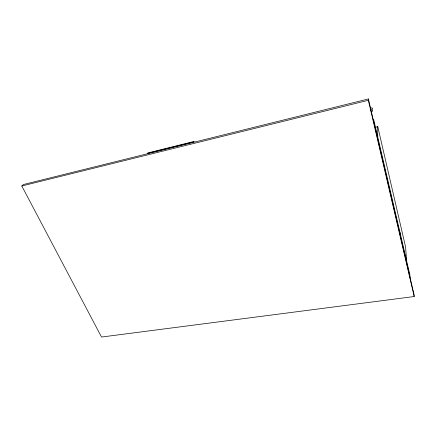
<?xml version="1.0" encoding="UTF-8"?>
<svg xmlns="http://www.w3.org/2000/svg" width="436" height="436" viewBox="0 0 436 436"><rect width="100%" height="100%" fill="white"/><g stroke="black" fill="none" stroke-linecap="round" stroke-linejoin="round"><path stroke-width="0.65" d="M373.657 121.475L373.685 119.529L409.845 274.729L410.069 277.509M414.2 296.535L368.349 100.285L368.404 98.956L23.435 184.532L21.8 185.987L101.523 337.044L414.2 296.535L414.02 294.436L368.404 98.956M372.529 109.289L372.671 108.564L372.224 107.981L371.45 107.883L370.802 108.324M370.753 110.183L371.407 109.741L372.186 109.839L372.633 110.422L372.491 111.153L371.837 111.6L371.058 111.496M375.271 127.617L377.718 126.418L405.578 246.972L406.619 260.881M21.8 185.987L368.349 100.285M399.926 232.165L400.09 234.742M385.511 170.291L385.577 172.542M377.718 126.418L377.734 136.899M194.004 141.455L193.671 141.945L147.417 153.434L147.815 152.938L194.004 141.455"/></g></svg>
